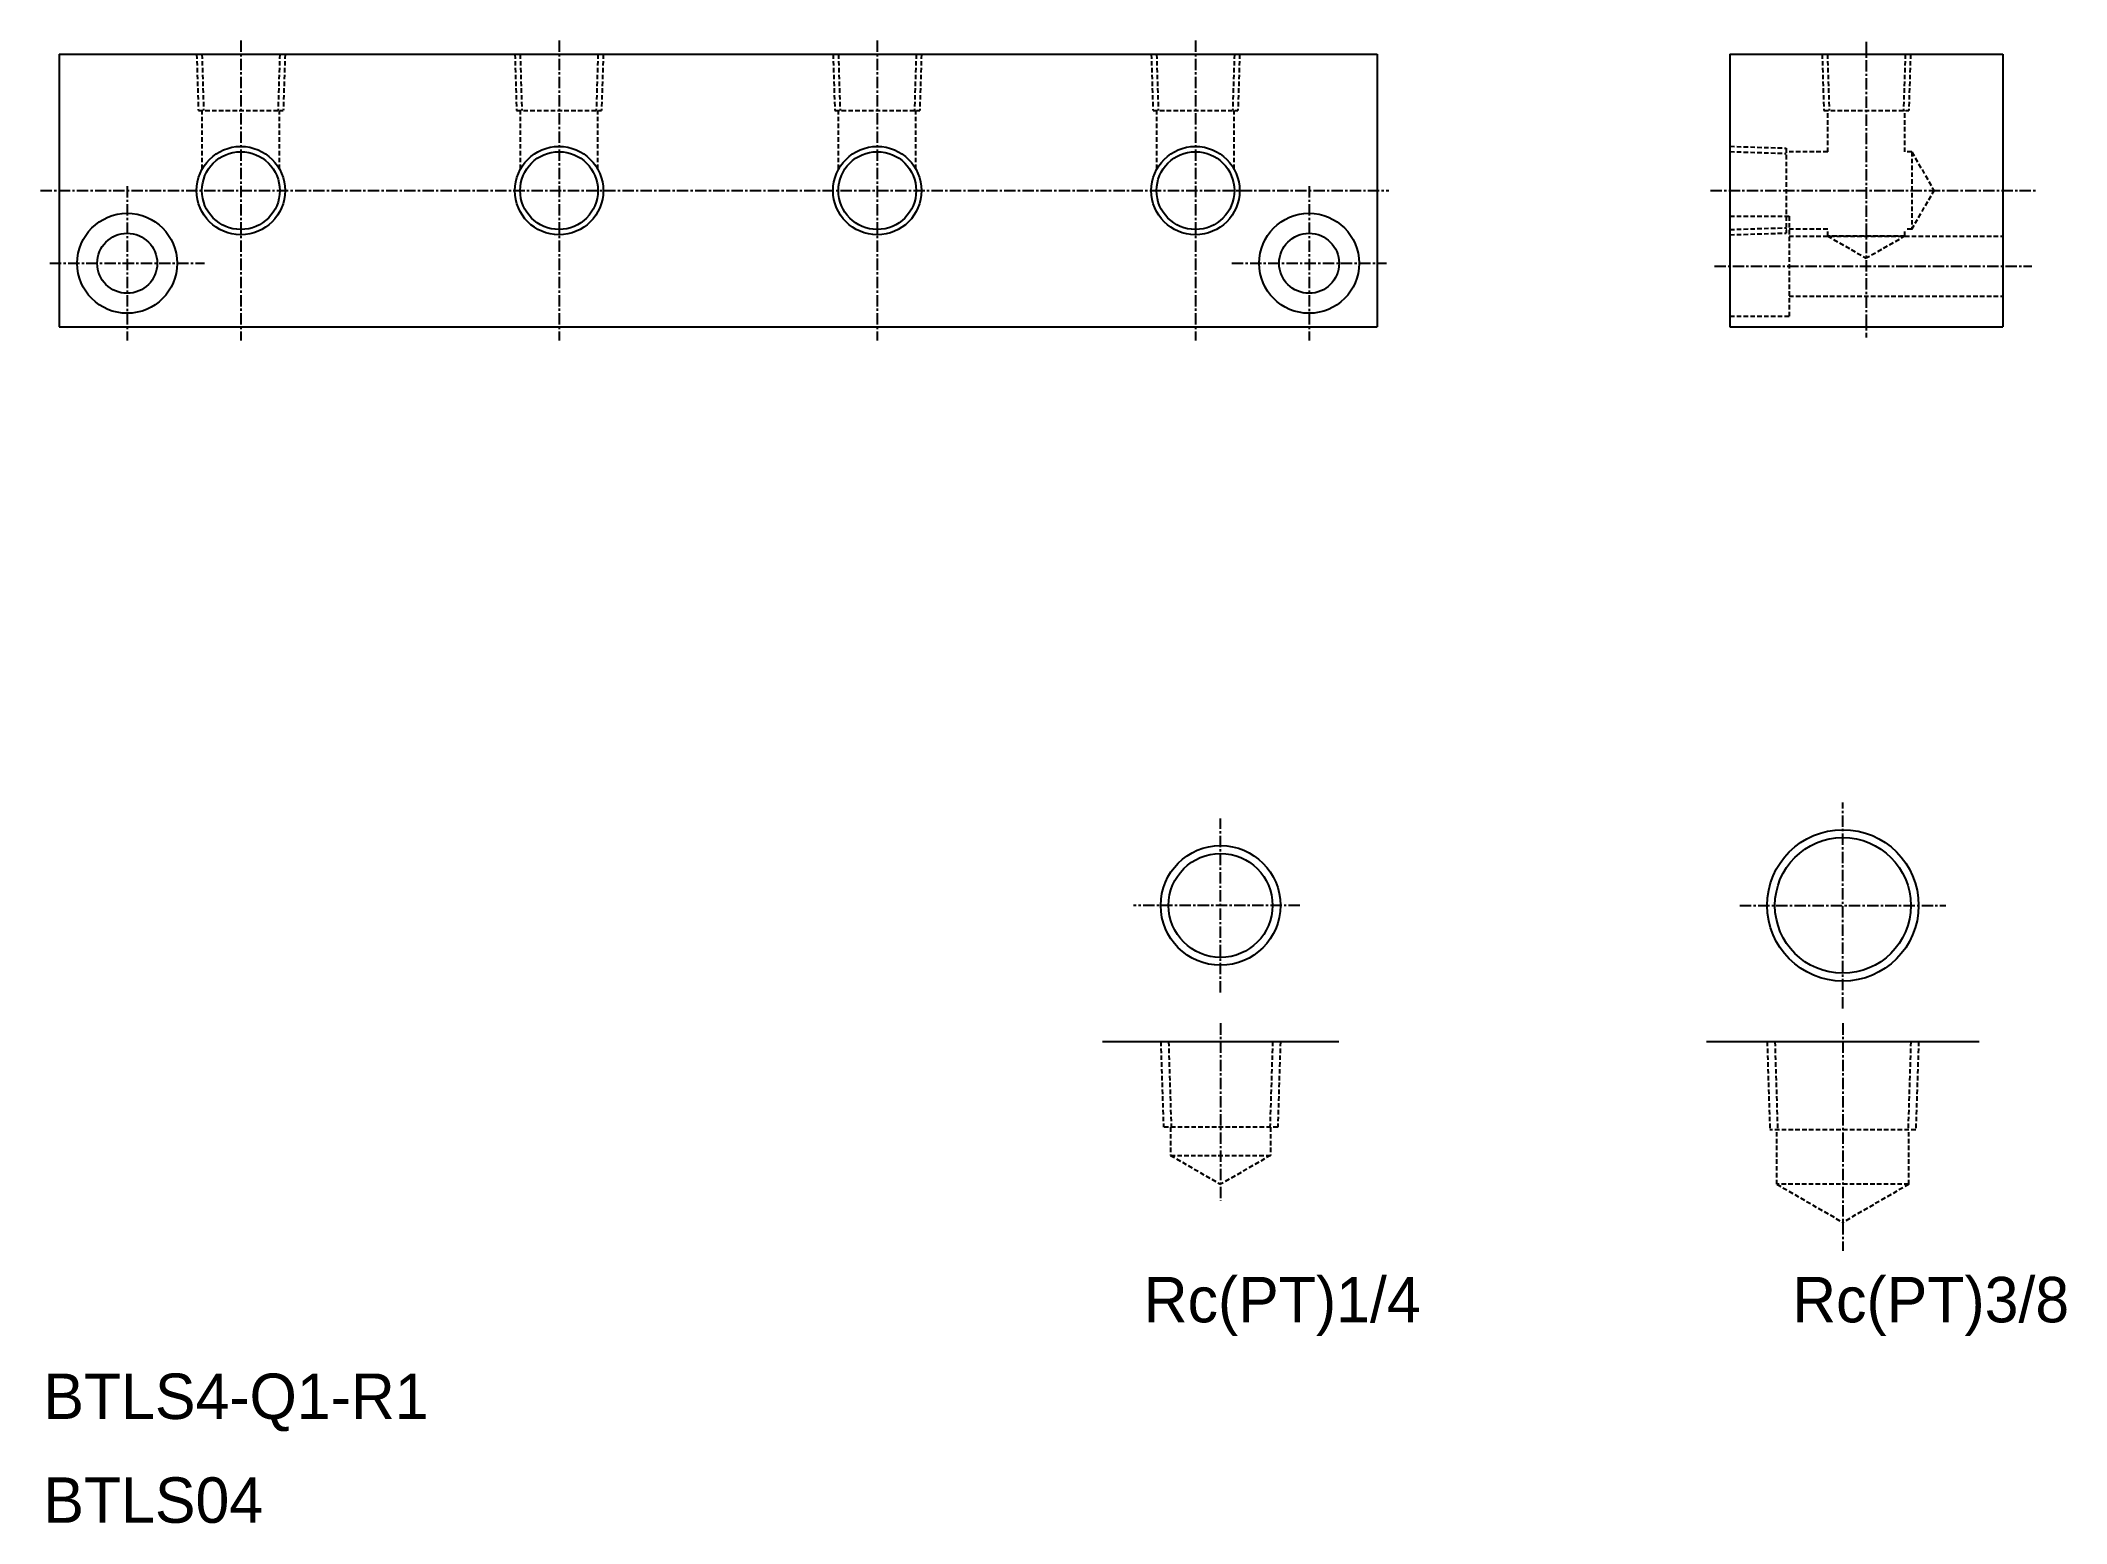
# Model space of a CAD drawing. Extents: x 608 to 831, y 1285 to 1448.
import ezdxf
from ezdxf.enums import TextEntityAlignment as Align

# ---------------------------------------------------------------- set-up
doc = ezdxf.new("R2010")
doc.units = 0
doc.linetypes.add('CENTER', pattern=[2, 1.25, -0.25, 0.25, -0.25])
doc.linetypes.add('DASHED', pattern=[0.75, 0.5, -0.25])
doc.layers.get('0').update_dxf_attribs({"linetype": 'CONTINUOUS'})
doc.layers.add('CENTER', color=1, linetype='CENTER')

msp = doc.modelspace()

# ---------------------------------------------------------------- linework, layer by layer
at = {"color": 7, "linetype": 'CONTINUOUS'}
for p, q in [((610.22, 1446.78), (755.22, 1446.78)), ((610.22, 1446.78), (610.22, 1416.78)), ((755.22, 1446.78), (755.22, 1416.78)), ((794.01, 1446.78), (794.01, 1416.78)), ((794.01, 1446.78), (824.01, 1446.78)), ((824.01, 1446.78), (824.01, 1416.78)), ((610.22, 1416.78), (755.22, 1416.78)), ((794.01, 1416.78), (824.01, 1416.78)), ((750.98, 1338.14), (724.98, 1338.14)), ((821.43, 1338.14), (791.43, 1338.14))]:
    msp.add_line(p, q, dxfattribs=at)
at = {"color": 3, "linetype": 'DASHED'}
for p, q in [((625.36, 1446.78), (625.55, 1440.58)), ((625.94, 1446.78), (626.13, 1440.58)), ((634.5, 1446.78), (634.31, 1440.58)), ((635.08, 1446.78), (634.89, 1440.58)), ((660.36, 1446.78), (660.55, 1440.58)), ((660.94, 1446.78), (661.13, 1440.58)), ((669.5, 1446.78), (669.31, 1440.58)), ((670.08, 1446.78), (669.89, 1440.58)), ((695.36, 1446.78), (695.55, 1440.58)), ((695.94, 1446.78), (696.13, 1440.58)), ((704.5, 1446.78), (704.31, 1440.58)), ((705.08, 1446.78), (704.89, 1440.58)), ((730.36, 1446.78), (730.55, 1440.58)), ((730.94, 1446.78), (731.13, 1440.58)), ((739.5, 1446.78), (739.31, 1440.58)), ((740.08, 1446.78), (739.89, 1440.58)), ((804.15, 1446.78), (804.34, 1440.58)), ((804.73, 1446.78), (804.92, 1440.58)), ((813.29, 1446.78), (813.1, 1440.58)), ((813.87, 1446.78), (813.68, 1440.58)), ((625.55, 1440.58), (634.89, 1440.58)), ((625.97, 1434.15), (625.97, 1440.58)), ((634.47, 1434.15), (634.47, 1440.58)), ((660.55, 1440.58), (669.89, 1440.58)), ((660.97, 1434.15), (660.97, 1440.58)), ((669.47, 1434.15), (669.47, 1440.58)), ((695.55, 1440.58), (704.89, 1440.58)), ((695.97, 1434.15), (695.97, 1440.58)), ((704.47, 1434.15), (704.47, 1440.58)), ((730.55, 1440.58), (739.89, 1440.58)), ((730.97, 1434.15), (730.97, 1440.58)), ((739.47, 1434.15), (739.47, 1440.58)), ((804.34, 1440.58), (813.68, 1440.58)), ((804.76, 1436.03), (804.76, 1440.58)), ((813.26, 1436.03), (813.26, 1440.58)), ((794.01, 1436.65), (800.21, 1436.45)), ((794.01, 1436.07), (800.21, 1435.87)), ((800.21, 1436.45), (800.21, 1427.11)), ((804.76, 1436.03), (800.21, 1436.03)), ((814.01, 1436.03), (813.26, 1436.03)), ((814.01, 1436.03), (814.01, 1427.53)), ((814.01, 1436.03), (816.46, 1431.78)), ((814.01, 1427.53), (816.46, 1431.78)), ((794.01, 1428.95), (800.51, 1428.95)), ((800.51, 1428.95), (800.51, 1417.95)), ((794.01, 1427.5), (800.21, 1427.69)), ((794.01, 1426.92), (800.21, 1427.11)), ((804.76, 1427.53), (800.21, 1427.53)), ((800.51, 1426.75), (824.01, 1426.75)), ((804.76, 1426.78), (804.76, 1427.53)), ((813.26, 1426.78), (804.76, 1426.78)), ((804.76, 1426.78), (809.01, 1424.33)), ((813.26, 1426.78), (809.01, 1424.33)), ((814.01, 1427.53), (813.26, 1427.53)), ((813.26, 1426.78), (813.26, 1427.53)), ((800.51, 1420.15), (824.01, 1420.15)), ((794.01, 1417.95), (800.51, 1417.95)), ((731.4, 1338.14), (731.7, 1328.74)), ((732.26, 1338.14), (732.55, 1328.74)), ((743.71, 1338.14), (743.41, 1328.74)), ((744.56, 1338.14), (744.27, 1328.74)), ((798.1, 1338.14), (798.4, 1328.44)), ((798.95, 1338.14), (799.25, 1328.44)), ((813.9, 1338.14), (813.6, 1328.44)), ((814.76, 1338.14), (814.45, 1328.44)), ((744.27, 1328.74), (731.7, 1328.74)), ((732.48, 1328.74), (732.48, 1325.64)), ((743.48, 1328.74), (743.48, 1325.64)), ((814.45, 1328.44), (798.4, 1328.44)), ((799.18, 1322.46), (799.18, 1328.44)), ((813.68, 1322.46), (813.68, 1328.44)), ((732.48, 1325.64), (737.98, 1322.46)), ((732.48, 1325.64), (743.48, 1325.64)), ((743.48, 1325.64), (737.98, 1322.46)), ((813.68, 1322.46), (799.18, 1322.46)), ((799.18, 1322.46), (806.43, 1318.27)), ((813.68, 1322.46), (806.43, 1318.27))]:
    msp.add_line(p, q, dxfattribs=at)
for p, q in [((794.01, 1439.28), (794.01, 1439.28)), ((794.01, 1431.78), (794.01, 1431.78))]:
    msp.add_line(p, q)
at = {"color": 3}
for centre in [(630.22, 1431.78), (665.22, 1431.78), (700.22, 1431.78), (735.22, 1431.78)]:
    msp.add_circle(centre, 4.86, dxfattribs=at)
at = {"color": 7, "linetype": 'CONTINUOUS'}
for centre, radius in [((630.22, 1431.78), 4.28), ((665.22, 1431.78), 4.28), ((700.22, 1431.78), 4.28), ((735.22, 1431.78), 4.28), ((617.72, 1423.78), 5.5), ((747.72, 1423.78), 5.5), ((617.72, 1423.78), 3.3), ((747.72, 1423.78), 3.3), ((806.43, 1353.14), 7.47), ((737.98, 1353.14), 5.72)]:
    msp.add_circle(centre, radius, dxfattribs=at)
at = {"color": 3, "linetype": 'CONTINUOUS'}
for centre, radius in [((737.98, 1353.14), 6.58), ((806.43, 1353.14), 8.33)]:
    msp.add_circle(centre, radius, dxfattribs=at)
at = {"layer": 'CENTER', "color": 1, "linetype": 'CENTER'}
for p, q in [((630.22, 1448.29), (630.22, 1415.28)), ((665.22, 1448.29), (665.22, 1415.28)), ((700.22, 1448.29), (700.22, 1415.28)), ((735.22, 1448.29), (735.22, 1415.28)), ((809.01, 1448.14), (809.01, 1415.62)), ((608.19, 1431.78), (756.5, 1431.78)), ((617.72, 1432.28), (617.72, 1415.28)), ((747.72, 1432.28), (747.72, 1415.28)), ((791.87, 1431.78), (827.62, 1431.78)), ((609.22, 1423.78), (626.22, 1423.78)), ((739.22, 1423.78), (756.22, 1423.78)), ((792.31, 1423.45), (827.22, 1423.45)), ((806.43, 1341.8), (806.43, 1364.47)), ((737.98, 1343.56), (737.98, 1362.71)), ((746.71, 1353.14), (728.4, 1353.14)), ((795.1, 1353.14), (817.76, 1353.14)), ((737.98, 1340.17), (737.98, 1320.64)), ((806.43, 1340.17), (806.43, 1315.14))]:
    msp.add_line(p, q, dxfattribs=at)

# ---------------------------------------------------------------- texts
at = {"color": 7, "linetype": 'CONTINUOUS'}
for s, p in [('Rc(PT)1/4', (759.99, 1309.77)), ('Rc(PT)3/8', (831.32, 1309.77))]:
    msp.add_text(s, height=5, dxfattribs=at).set_placement(p, align=Align.MIDDLE_RIGHT)
for s, p in [('BTLS4-Q1-R1', (608.51, 1296.64)), ('BTLS04', (608.51, 1285.22))]:
    msp.add_text(s, height=5, dxfattribs=at).set_placement(p)

doc.saveas('drawing.dxf')
